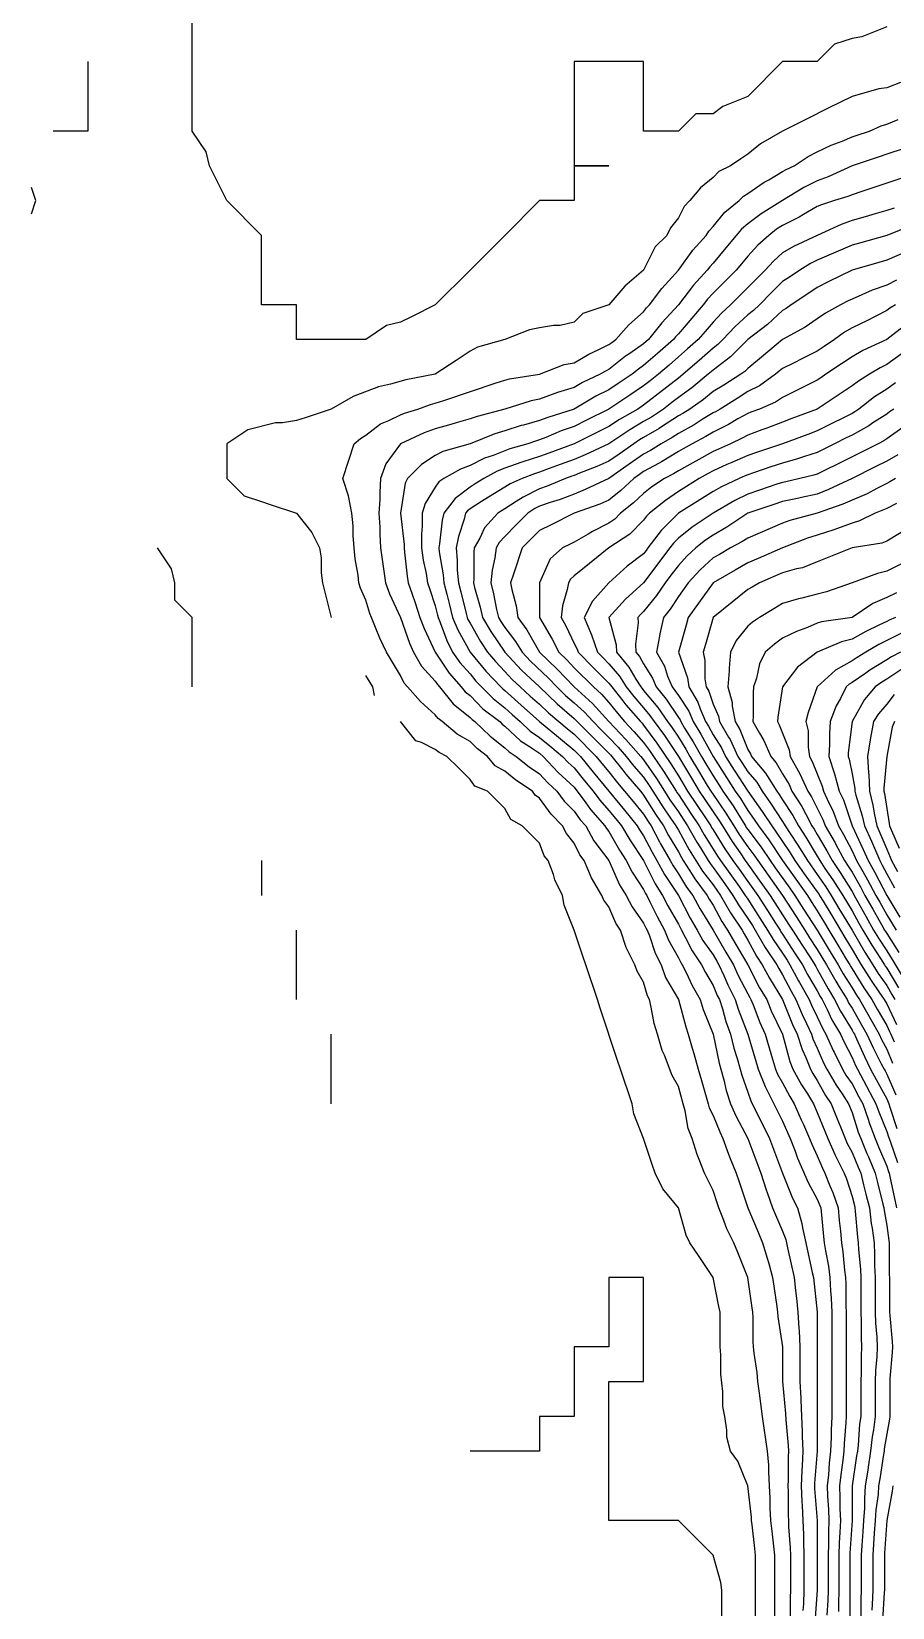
# Model space of a CAD drawing. Header units: inches. Extents: x 794995 to 811195, y 2485918 to 2508058.
# Drawn here: x 795096 to 795840, y 2489353 to 2490714 of the extents above; entities that cross this region are included whole.
import ezdxf

# ---------------------------------------------------------------- set-up
doc = ezdxf.new("R2010")
doc.units = ezdxf.units.IN
doc.header["$MEASUREMENT"] = 0
doc.layers.add('contour', color=7, linetype='Continuous')

msp = doc.modelspace()

# ---------------------------------------------------------------- linework, layer by layer
at = {"layer": 'contour'}
for p, q in [((795295.2, 2489998.4), (795295.2, 2489968.4)), ((795325.2, 2489878.4), (795325.2, 2489938.4)), ((795355.2, 2489788.4), (795355.2, 2489848.4))]:
    msp.add_line(p, q, dxfattribs=at)
for points in [[(795835.2, 2490718.4), (795813.7, 2490709.8), (795805.2, 2490708.4), (795790.2, 2490703.4), (795775.2, 2490688.4), (795745.2, 2490688.4), (795715.2, 2490658.4), (795693.7, 2490649.8), (795685.2, 2490643.4), (795670.2, 2490643.4), (795655.2, 2490628.4), (795625.2, 2490628.4), (795625.2, 2490688.4), (795565.2, 2490688.4), (795565.2, 2490658.4), (795565.2, 2490598.4), (795595.2, 2490598.4), (795565.2, 2490598.4), (795565.2, 2490568.4), (795535.2, 2490568.4), (795505.2, 2490538.4), (795475.2, 2490508.4), (795445.2, 2490478.4), (795425.2, 2490468.4), (795415.2, 2490463.4), (795403.2, 2490460.4), (795385.2, 2490448.4), (795325.2, 2490448.4), (795325.2, 2490478.4), (795295.2, 2490478.4), (795295.2, 2490538.4), (795265.2, 2490568.4), (795250.2, 2490598.4), (795247.2, 2490610.4), (795235.2, 2490628.4), (795235.2, 2490748.4)], [(795145.2, 2490688.4), (795145.2, 2490658.4), (795145.2, 2490628.4), (795115.2, 2490628.4)], [(795847.2, 2490670.4), (795835.2, 2490665.9), (795828.5, 2490665), (795805.2, 2490658.4), (795785.2, 2490648.4), (795765.2, 2490638.4), (795745.2, 2490628.4), (795726.1, 2490617.5), (795715.2, 2490608.4), (795709.2, 2490604.4), (795700.2, 2490598.4), (795690.2, 2490593.4), (795685.2, 2490588.4), (795674.2, 2490579.3), (795665.2, 2490568.4), (795660.2, 2490563.4), (795655.2, 2490553.4), (795648.5, 2490545), (795645.2, 2490538.4), (795635.2, 2490528.4), (795625.2, 2490508.4), (795609, 2490494.5), (795595.2, 2490478.4), (795572.7, 2490470.9), (795565.2, 2490463.4), (795553.2, 2490460.4), (795547.2, 2490460.4), (795535.2, 2490458.4), (795526.6, 2490456.9), (795505.2, 2490448.4), (795481.8, 2490441.7), (795475.2, 2490438.4), (795463.2, 2490430.4), (795445.2, 2490418.4), (795419.8, 2490413.7), (795406.6, 2490409.8), (795396.1, 2490407.5), (795374.2, 2490399.3), (795355.2, 2490388.4), (795332.7, 2490380.9), (795325.2, 2490378.4), (795313.2, 2490376.4), (795307.2, 2490376.4), (795283.2, 2490370.4), (795265.2, 2490358.4), (795265.2, 2490328.4), (795280.2, 2490313.4), (795295.2, 2490308.4), (795302.7, 2490305.9), (795325.2, 2490298.4), (795338.5, 2490281.7), (795345.2, 2490268.4), (795346.6, 2490259.8), (795346.6, 2490246.9), (795347.7, 2490238.4), (795349.2, 2490232.4), (795355.2, 2490208.4)], [(795738.5, 2489338.4), (795738.5, 2489398.4), (795736.2, 2489419.4), (795735.2, 2489428.4), (795734.6, 2489439), (795734.6, 2489447.8), (795733.9, 2489458.4), (795733.2, 2489470.4), (795733.2, 2489476.4), (795732.3, 2489488.4), (795728, 2489518.4), (795726.4, 2489529.6), (795725.2, 2489538.4), (795723.7, 2489548.4), (795723.2, 2489556.4), (795720.6, 2489572.9), (795720.2, 2489578.4), (795719.8, 2489583), (795719.8, 2489603.7), (795719.4, 2489608.4), (795718.9, 2489612.1), (795715.2, 2489638.4), (795706.6, 2489659.8), (795703.2, 2489668.4), (795697.2, 2489680.4), (795693.7, 2489689.8), (795690.2, 2489698.4), (795688.9, 2489702.1), (795685.2, 2489713.4), (795677.7, 2489728.4), (795673.2, 2489740.4), (795671.3, 2489744.5), (795667.2, 2489758.4), (795663.7, 2489766.9), (795661.2, 2489782.4), (795659.4, 2489788.4), (795655.2, 2489803.4), (795649.7, 2489812.9), (795643.2, 2489830.4), (795641.3, 2489834.5), (795637.2, 2489848.4), (795634.4, 2489857.6), (795631.8, 2489871.7), (795630.2, 2489878.4), (795628.5, 2489881.7), (795625.2, 2489893.4), (795619.7, 2489902.9), (795617.7, 2489908.4), (795610.2, 2489923.4), (795605.2, 2489938.4), (795601.2, 2489944.4), (795595.2, 2489958.4), (795590.9, 2489964.1), (795589.2, 2489968.4), (795580.2, 2489983.4), (795573.7, 2489998.4), (795570.2, 2490003.4), (795565.2, 2490013.4), (795558.5, 2490021.7), (795555.2, 2490028.4), (795545.2, 2490038.4), (795535.2, 2490052.4), (795531.6, 2490054.8), (795529.2, 2490058.4), (795514.8, 2490068), (795505.2, 2490075.5), (795497, 2490080.2), (795490.2, 2490088.4), (795481.8, 2490095), (795475.2, 2490101.2), (795464.2, 2490107.5), (795451.2, 2490118.4), (795447.8, 2490121), (795445.2, 2490124.4), (795432.5, 2490135.7), (795421.2, 2490148.4), (795418.3, 2490151.5), (795415.2, 2490158.4), (795403.2, 2490178.4), (795397.2, 2490190.4), (795393.7, 2490199.8), (795390.2, 2490208.4), (795388.7, 2490211.9), (795385.2, 2490223.4), (795380.5, 2490233.7), (795379.2, 2490238.4), (795378.5, 2490245), (795375.9, 2490259.1), (795375.2, 2490268.4), (795374.2, 2490279.3), (795374.2, 2490287.5), (795373.2, 2490298.4), (795370.2, 2490313.4), (795365.2, 2490328.4), (795375.2, 2490358.4), (795380.5, 2490363), (795385.2, 2490365.9), (795398, 2490375.5), (795405.2, 2490378.4), (795415.2, 2490383.4), (795418.7, 2490384.8), (795430.2, 2490388.4), (795441.2, 2490392.4), (795445.2, 2490393.4), (795452.7, 2490395.9), (795497.7, 2490410.9), (795505.2, 2490413.4), (795509.2, 2490414.4), (795535.2, 2490418.4), (795556.6, 2490426.9), (795565.2, 2490428.4), (795577.8, 2490435.7), (795586.6, 2490439.8), (795595.2, 2490444.1), (795597.6, 2490446), (795601.2, 2490448.4), (795612.5, 2490461), (795625.2, 2490472.4), (795627.8, 2490475.8), (795630.2, 2490478.4), (795640.9, 2490492.6), (795655.2, 2490508.4), (795667.8, 2490525.7), (795679.2, 2490538.4), (795681.4, 2490542.1), (795685.2, 2490545.9), (795695.2, 2490558.4), (795707.7, 2490568.4), (795711.4, 2490572.1), (795715.2, 2490574.4), (795729.3, 2490584.2), (795733.2, 2490586.4), (795745.2, 2490593.4), (795748.3, 2490595.2), (795755.2, 2490598.4), (795767.2, 2490606.4), (795775.2, 2490610.4), (795787.2, 2490616.4), (795796.6, 2490619.8), (795805.2, 2490623.4), (795808.9, 2490624.6), (795820.2, 2490628.4), (795830.5, 2490633), (795835.2, 2490634.4), (795845.2, 2490638.4)], [(795865.2, 2490618.4), (795835.2, 2490608.4), (795827.7, 2490605.9), (795805.2, 2490598.4), (795784.6, 2490588.9), (795775.2, 2490585.5), (795763.7, 2490579.8), (795745.2, 2490568.4), (795726.6, 2490556.9), (795715.2, 2490548.4), (795709.7, 2490543.8), (795705.2, 2490538.4), (795696.1, 2490527.5), (795685.2, 2490514.4), (795682.3, 2490511.2), (795680.2, 2490508.4), (795668.2, 2490495.3), (795655.2, 2490478.4), (795640.8, 2490462.8), (795629.4, 2490448.4), (795625.2, 2490444.6), (795613.2, 2490436.4), (795609.6, 2490434), (795595.2, 2490422.6), (795592.3, 2490421.2), (795587.7, 2490418.4), (795572.4, 2490411.2), (795565.2, 2490407.1), (795550.9, 2490402.6), (795548.5, 2490401.7), (795535.2, 2490396.9), (795528.1, 2490395.4), (795505.2, 2490388.4), (795481.5, 2490382), (795475.2, 2490379.8), (795463.2, 2490376.4), (795458.5, 2490375), (795445.2, 2490371.2), (795435.7, 2490367.8), (795415.2, 2490358.4), (795402.5, 2490341), (795398, 2490328.4), (795397.2, 2490316.4), (795397.2, 2490310.4), (795396.4, 2490298.4), (795397.2, 2490286.4), (795397.2, 2490280.4), (795398, 2490268.4), (795402.3, 2490238.4), (795405.7, 2490228.9), (795415.2, 2490208.4), (795423, 2490186.2), (795426.4, 2490178.4), (795433.2, 2490166.4), (795445.2, 2490153.4), (795447.2, 2490150.4), (795448.9, 2490148.4), (795460.7, 2490133.9), (795475.2, 2490122.1), (795477, 2490120.2), (795479.4, 2490118.4), (795492.7, 2490105.9), (795505.2, 2490095.9), (795509, 2490092.2), (795515.2, 2490088.4), (795526.3, 2490079.5), (795535.2, 2490073.4), (795542.4, 2490065.6), (795550.2, 2490058.4), (795556.6, 2490049.8), (795565.2, 2490041.2), (795570.5, 2490033.7), (795575.2, 2490028.4), (795582.3, 2490015.5), (795595.2, 2489998.4), (795604.4, 2489977.6), (795610.2, 2489968.4), (795615.2, 2489958.4), (795625.2, 2489944.4), (795627.1, 2489940.3), (795628.2, 2489938.4), (795630.2, 2489933.4), (795635.2, 2489918.4), (795640.2, 2489908.4), (795644.2, 2489897.5), (795655.2, 2489878.4), (795661.5, 2489854.7), (795663.7, 2489848.4), (795667.2, 2489836.4), (795668.5, 2489831.7), (795672.3, 2489818.4), (795675.2, 2489808.4), (795679.2, 2489794.4), (795680.9, 2489788.4), (795681.8, 2489785), (795685.2, 2489778.4), (795690.9, 2489764.1), (795693.7, 2489758.4), (795698.5, 2489745), (795699.3, 2489742.5), (795705.2, 2489728.4), (795707.7, 2489720.9), (795715.2, 2489698.4), (795724.2, 2489677.4), (795728, 2489668.4), (795731.8, 2489655), (795733.2, 2489650.4), (795736.6, 2489638.4), (795737.7, 2489630.9), (795740.2, 2489613.4), (795740.9, 2489608.4), (795741.2, 2489604.4), (795745.2, 2489578.4), (795745.2, 2489548.4), (795747.8, 2489521), (795748, 2489515.5), (795750, 2489493.2), (795750.2, 2489488.4), (795750, 2489483.6), (795750, 2489463.2), (795749.8, 2489458.4), (795750, 2489453.6), (795750, 2489433.2), (795750.2, 2489428.4), (795750.4, 2489423.1), (795751.8, 2489405), (795752.1, 2489398.4), (795752.1, 2489368.4), (795751.8, 2489361.7), (795751.8, 2489345)], [(795857.7, 2490590.9), (795812.7, 2490575.9), (795805.2, 2490573.4), (795801.6, 2490571.9), (795790.2, 2490568.4), (795778.7, 2490564.8), (795775.2, 2490563.4), (795763.2, 2490556.4), (795759.4, 2490554.1), (795745.2, 2490546.9), (795739.9, 2490543.6), (795733.2, 2490538.4), (795723.7, 2490529.8), (795715.2, 2490520.4), (795709.7, 2490513.8), (795705.2, 2490508.4), (795695.2, 2490498.4), (795685.2, 2490488.4), (795680.4, 2490483.2), (795676.6, 2490478.4), (795666.7, 2490466.8), (795655.2, 2490453.4), (795652.8, 2490450.8), (795650.9, 2490448.4), (795637.2, 2490436.4), (795625.2, 2490425.9), (795620.7, 2490422.8), (795615.2, 2490418.4), (795603.2, 2490410.4), (795595.2, 2490405), (795584, 2490399.5), (795565.2, 2490388.4), (795542.4, 2490381.2), (795535.2, 2490378.4), (795521.3, 2490374.5), (795519.4, 2490374.1), (795505.2, 2490369.6), (795496.6, 2490366.9), (795475.2, 2490358.4), (795451.8, 2490351.7), (795445.2, 2490348.4), (795433.2, 2490340.4), (795421.2, 2490328.4), (795419.2, 2490324.4), (795415.2, 2490298.4), (795418.2, 2490271.4), (795418.2, 2490268.4), (795418.7, 2490264.8), (795420.9, 2490244.1), (795421.8, 2490238.4), (795425.2, 2490228.4), (795427.7, 2490220.9), (795431.8, 2490208.4), (795435.6, 2490198.8), (795445.2, 2490178.4), (795457.2, 2490160.4), (795467.7, 2490148.4), (795471, 2490144.2), (795475.2, 2490140.9), (795486.4, 2490129.6), (795500.9, 2490118.4), (795503.1, 2490116.3), (795505.2, 2490114.6), (795518.7, 2490101.9), (795526.6, 2490096.9), (795535.2, 2490091.1), (795538.5, 2490088.4), (795551.4, 2490074.6), (795565.2, 2490061.7), (795566.7, 2490059.9), (795567.9, 2490058.4), (795575.2, 2490048.4), (795579.3, 2490042.5), (795591.8, 2490028.4), (795593, 2490026.2), (795595.2, 2490023.4), (795604.3, 2490007.5), (795610.2, 2489998.4), (795615.2, 2489988.4), (795625.2, 2489973.4), (795626.8, 2489970), (795627.9, 2489968.4), (795630.6, 2489962.9), (795636.8, 2489950), (795643.2, 2489938.4), (795646.6, 2489929.8), (795655.2, 2489914.4), (795657.2, 2489910.4), (795658.5, 2489908.4), (795661.8, 2489901.7), (795667.2, 2489890.4), (795673.9, 2489878.4), (795676.6, 2489869.8), (795685.2, 2489848.4), (795690.4, 2489823.6), (795691.8, 2489818.4), (795694.4, 2489809.1), (795696.6, 2489799.8), (795700.2, 2489788.4), (795704.7, 2489777.9), (795715.2, 2489758.4), (795726.4, 2489728.4), (795730.9, 2489714.1), (795731.8, 2489711.7), (795736.6, 2489698.4), (795739.2, 2489692.4), (795745.2, 2489678.4), (795747.9, 2489671.1), (795748.5, 2489668.4), (795749.4, 2489664.1), (795755.2, 2489638.4), (795756.4, 2489627.1), (795757.2, 2489620.4), (795758.5, 2489608.4), (795759.3, 2489594.2), (795759.4, 2489592.6), (795760.2, 2489578.4), (795760.2, 2489548.4), (795760.9, 2489534.1), (795760.9, 2489532.6), (795761.5, 2489518.4), (795762.1, 2489505.3), (795762.1, 2489501.4), (795762.7, 2489488.4), (795762.1, 2489475.3), (795761.8, 2489471.7), (795761.3, 2489458.4), (795761.8, 2489445), (795762.1, 2489441.4), (795762.7, 2489428.4), (795763.2, 2489416.4), (795763.2, 2489410.4), (795763.6, 2489398.4), (795763.6, 2489368.4), (795763.2, 2489356.4), (795762.7, 2489350.8)], [(795096.4, 2490557.1), (795100.2, 2490568.4), (795096.4, 2490579.6)], [(795841.5, 2490562), (795835.2, 2490559.8), (795823.2, 2490556.4), (795818.5, 2490555), (795805.2, 2490551.2), (795795.7, 2490547.8), (795775.2, 2490538.4), (795754.6, 2490528.9), (795745.2, 2490523.4), (795737.3, 2490516.2), (795730.2, 2490508.4), (795715.2, 2490493.4), (795700.2, 2490478.4), (795692.4, 2490471.2), (795685.2, 2490463.4), (795678.2, 2490455.3), (795672.3, 2490448.4), (795663.2, 2490440.4), (795655.2, 2490433.4), (795647.2, 2490426.4), (795638, 2490418.4), (795630.8, 2490412.7), (795625.2, 2490408.4), (795613.2, 2490400.4), (795595.2, 2490388.4), (795575.2, 2490378.4), (795565.2, 2490373.4), (795554, 2490369.5), (795540.6, 2490363.8), (795535.2, 2490361.7), (795532.6, 2490361), (795525.2, 2490358.4), (795509.6, 2490353.9), (795505.2, 2490352.4), (795495.2, 2490348.4), (795487.7, 2490345.9), (795475.2, 2490339.6), (795467, 2490336.5), (795452.7, 2490328.4), (795448.2, 2490325.4), (795445.2, 2490320.9), (795436.6, 2490306.9), (795433.9, 2490298.4), (795433.9, 2490287.1), (795433.2, 2490280.4), (795433.2, 2490268.4), (795434.7, 2490257.9), (795437.2, 2490246.4), (795438.5, 2490238.4), (795440.2, 2490233.4), (795445.2, 2490218.4), (795447.2, 2490210.4), (795447.7, 2490208.4), (795449.4, 2490204.1), (795455.2, 2490188.4), (795460.2, 2490178.4), (795466.3, 2490169.5), (795475.2, 2490159.6), (795480.3, 2490153.5), (795485.2, 2490148.4), (795495.2, 2490138.4), (795505.2, 2490130.4), (795511.5, 2490124.7), (795518.5, 2490118.4), (795527.1, 2490110.3), (795535.2, 2490104.7), (795544.2, 2490097.4), (795555.2, 2490088.4), (795560, 2490083.2), (795565.2, 2490078.4), (795574.2, 2490067.4), (795581.5, 2490058.4), (795587.3, 2490050.5), (795595.2, 2490041.7), (795601.2, 2490034.4), (795606.1, 2490028.4), (795613.2, 2490016.4), (795625.2, 2489998.4), (795635.2, 2489978.4), (795641.5, 2489968.4), (795646.1, 2489959.3), (795655.2, 2489943.4), (795656.9, 2489940.1), (795657.9, 2489938.4), (795661.2, 2489932.4), (795667.2, 2489920.4), (795675.2, 2489908.4), (795678.5, 2489901.7), (795685.2, 2489890.4), (795688.8, 2489882), (795690.6, 2489878.4), (795693.2, 2489870.4), (795696.3, 2489859.5), (795700.2, 2489848.4), (795703.2, 2489836.4), (795705.9, 2489827.6), (795708.5, 2489818.4), (795709.9, 2489813.1), (795715.2, 2489798.4), (795717.7, 2489790.9), (795733.9, 2489758.4), (795745.2, 2489728.4), (795753.7, 2489706.9), (795758, 2489698.4), (795761.8, 2489685), (795762.3, 2489681.2), (795765.2, 2489668.4), (795770.9, 2489642.6), (795771.8, 2489638.4), (795775.2, 2489608.4), (795775.2, 2489488.4), (795772.9, 2489460.6), (795772.9, 2489458.4), (795772.9, 2489456.1), (795775.2, 2489428.4), (795775.2, 2489368.4), (795773.1, 2489340.4)], [(795856.6, 2490546.9), (795835.2, 2490538.4), (795811.8, 2490531.7), (795805.2, 2490529.8), (795775.2, 2490516.9), (795769.4, 2490514.1), (795760.2, 2490508.4), (795751.2, 2490502.4), (795745.2, 2490498.4), (795735.2, 2490488.4), (795725.2, 2490478.4), (795720, 2490473.6), (795715.2, 2490469.8), (795704, 2490459.5), (795693.7, 2490448.4), (795689.4, 2490444.1), (795685.2, 2490440.9), (795673.2, 2490430.4), (795659.4, 2490418.4), (795657.1, 2490416.4), (795655.2, 2490415), (795625.2, 2490391.7), (795623.2, 2490390.4), (795620.2, 2490388.4), (795604.3, 2490379.3), (795595.2, 2490373.4), (795585.2, 2490368.4), (795565.2, 2490358.4), (795543.2, 2490350.4), (795535.2, 2490347.5), (795520.7, 2490342.8), (795519, 2490342.2), (795505.2, 2490337.4), (795498.7, 2490334.8), (795487.2, 2490328.4), (795479.8, 2490323.7), (795475.2, 2490320.9), (795462.3, 2490311.2), (795452.7, 2490298.4), (795451.2, 2490292.4), (795448.9, 2490272.1), (795448.2, 2490268.4), (795448.5, 2490265), (795452.1, 2490245.3), (795452.7, 2490238.4), (795455.2, 2490228.4), (795457.2, 2490220.4), (795460.2, 2490208.4), (795464.6, 2490197.8), (795475.2, 2490178.4), (795488.9, 2490162.1), (795501.8, 2490148.4), (795503.5, 2490146.7), (795505.2, 2490145.4), (795519.4, 2490132.6), (795535.2, 2490118.4), (795551.7, 2490104.9), (795565.2, 2490093.8), (795567.9, 2490091.1), (795570.6, 2490088.4), (795581.7, 2490074.9), (795608.7, 2490041.9), (795619.7, 2490028.4), (795621.7, 2490024.9), (795625.2, 2490019.8), (795632.5, 2490005.7), (795636.7, 2489998.4), (795643.2, 2489986.4), (795655.2, 2489968.4), (795665.4, 2489948.6), (795671.5, 2489938.4), (795676.3, 2489929.5), (795685.2, 2489916.9), (795688.3, 2489911.5), (795690.2, 2489908.4), (795694.4, 2489899.1), (795697.9, 2489891.1), (795704.2, 2489878.4), (795706.9, 2489870.1), (795715.2, 2489848.4), (795722.1, 2489825.3), (795724.2, 2489818.4), (795730.2, 2489803.4), (795745.2, 2489773.4), (795751.8, 2489758.4), (795756.1, 2489747.5), (795758.2, 2489741.4), (795767.3, 2489720.5), (795775.2, 2489705.9), (795777.4, 2489700.6), (795778.2, 2489698.4), (795780.6, 2489673.8), (795781.2, 2489668.4), (795782.2, 2489661.3), (795784.8, 2489648), (795786.1, 2489638.4), (795786.6, 2489626.9), (795787.2, 2489620.4), (795787.7, 2489608.4), (795787.7, 2489518.4), (795787.2, 2489506.4), (795787.2, 2489500.4), (795786.7, 2489488.4), (795785.5, 2489478), (795784.8, 2489468), (795783.7, 2489458.4), (795784, 2489449.5), (795784.8, 2489438), (795785.2, 2489428.4), (795784.8, 2489418.7), (795784.8, 2489408), (795784.5, 2489398.4), (795784.5, 2489368.4), (795784.3, 2489359.3), (795783.4, 2489346.6)], [(795865.2, 2490529.8), (795835.2, 2490516.9), (795828.5, 2490515), (795805.2, 2490508.4), (795785.2, 2490498.4), (795775.2, 2490493.4), (795766.2, 2490487.4), (795752.7, 2490478.4), (795748.3, 2490475.2), (795745.2, 2490473.4), (795732.1, 2490461.4), (795715.2, 2490448.4), (795700.2, 2490433.4), (795685.2, 2490422.1), (795680.9, 2490418.4), (795666.8, 2490406.7), (795655.2, 2490398.4), (795649.5, 2490394), (795642.3, 2490388.4), (795632, 2490381.5), (795625.2, 2490377.5), (795613.2, 2490370.4), (795595.2, 2490358.4), (795574.8, 2490348.7), (795565.2, 2490344.7), (795553.2, 2490340.4), (795543.7, 2490336.9), (795535.2, 2490333.8), (795531, 2490332.5), (795520.2, 2490328.4), (795509.8, 2490323.7), (795505.2, 2490320.9), (795491.3, 2490312.2), (795485.2, 2490308.4), (795475.2, 2490302.1), (795473, 2490300.5), (795471.4, 2490298.4), (795470.2, 2490293.4), (795465.2, 2490278.4), (795463.2, 2490268.4), (795464.2, 2490257.5), (795464.2, 2490249.3), (795465.2, 2490238.4), (795467.2, 2490230.4), (795471.8, 2490211.7), (795472.7, 2490208.4), (795473.4, 2490206.6), (795475.2, 2490203.4), (795484.3, 2490187.5), (795490.2, 2490178.4), (795497.1, 2490170.3), (795505.2, 2490161.7), (795511.6, 2490154.8), (795518.5, 2490148.4), (795527.3, 2490140.5), (795535.2, 2490133.4), (795542.9, 2490126.1), (795551.8, 2490118.4), (795559.2, 2490112.4), (795565.2, 2490107.5), (795584.2, 2490088.4), (795589.2, 2490082.4), (795595.2, 2490075), (795602.5, 2490065.7), (795608.8, 2490058.4), (795616.2, 2490049.4), (795625.2, 2490038.4), (795629, 2490032.2), (795631.6, 2490028.4), (795639, 2490014.5), (795639.8, 2490013), (795648.2, 2489998.4), (795650.7, 2489993.9), (795655.2, 2489987.1), (795662.3, 2489975.5), (795667.7, 2489968.4), (795673.8, 2489957), (795685.2, 2489938.4), (795696.2, 2489919.4), (795702.7, 2489908.4), (795706.6, 2489899.8), (795715.2, 2489883.4), (795716.9, 2489880.1), (795717.9, 2489878.4), (795719.8, 2489873.7), (795725.5, 2489858.7), (795730.2, 2489848.4), (795733.6, 2489836.8), (795736.6, 2489826.9), (795739.2, 2489818.4), (795740.9, 2489814.1), (795745.2, 2489806.4), (795751.4, 2489794.6), (795755.2, 2489788.4), (795761.3, 2489774.5), (795763.2, 2489770.4), (795768.5, 2489758.4), (795770.4, 2489753.6), (795775.2, 2489743.4), (795779.6, 2489732.8), (795781.8, 2489728.4), (795786.1, 2489717.5), (795788.5, 2489711.7), (795793.2, 2489698.4), (795794.2, 2489687.5), (795795.2, 2489678.4), (795796.2, 2489668.4), (795797.3, 2489660.5), (795798.8, 2489644.7), (795799.7, 2489638.4), (795799.9, 2489633.1), (795799.9, 2489613.6), (795800.2, 2489608.4), (795800.2, 2489518.4), (795799.9, 2489513.1), (795798.5, 2489495), (795798.2, 2489488.4), (795797.3, 2489480.5), (795795.5, 2489468), (795794.4, 2489458.4), (795794.8, 2489448), (795794.8, 2489438.7), (795795.2, 2489428.4), (795794.8, 2489418), (795794.2, 2489409.3), (795793.9, 2489398.4), (795793.9, 2489368.4), (795793.5, 2489356.7), (795793.5, 2489350)], [(795843.7, 2490499.8), (795835.2, 2490495.5), (795822.5, 2490491), (795813.7, 2490486.9), (795805.2, 2490483.4), (795801.8, 2490481.7), (795795.2, 2490478.4), (795782.2, 2490471.3), (795775.2, 2490466.4), (795764.6, 2490459), (795745.2, 2490448.4), (795728.8, 2490434.7), (795715.2, 2490423.4), (795712.7, 2490420.9), (795709.2, 2490418.4), (795694.4, 2490409.1), (795685.2, 2490403.4), (795676.9, 2490396.6), (795665.2, 2490388.4), (795659, 2490384.5), (795655.2, 2490382.4), (795640.6, 2490372.9), (795638.5, 2490371.7), (795625.2, 2490363.8), (795621.7, 2490361.8), (795616.6, 2490358.4), (795604, 2490349.5), (795595.2, 2490343.4), (795584.8, 2490338.7), (795569.8, 2490333), (795565.2, 2490331.1), (795563.2, 2490330.4), (795557.7, 2490328.4), (795541.8, 2490321.7), (795535.2, 2490319.4), (795521.2, 2490312.4), (795515.2, 2490308.4), (795505.2, 2490302.1), (795502.9, 2490300.7), (795499.2, 2490298.4), (795487.8, 2490285.7), (795483.7, 2490276.9), (795478.9, 2490268.4), (795478.5, 2490265), (795478.5, 2490241.7), (795478.2, 2490238.4), (795479.2, 2490234.4), (795484, 2490217.3), (795486.1, 2490208.4), (795493.2, 2490196.4), (795505.2, 2490178.4), (795519.8, 2490163), (795535.2, 2490148.4), (795550.5, 2490133.7), (795565.2, 2490121.1), (795566.6, 2490119.8), (795567.9, 2490118.4), (795581.5, 2490104.7), (795595.2, 2490091.1), (795596.5, 2490089.7), (795597.7, 2490088.4), (795607.2, 2490076.4), (795609.8, 2490073), (795622.4, 2490058.4), (795623.7, 2490056.9), (795625.2, 2490055), (795635.4, 2490038.6), (795642.3, 2490028.4), (795646.8, 2490020), (795655.2, 2490005.9), (795657.8, 2490001), (795659.4, 2489998.4), (795667.2, 2489986.4), (795669.4, 2489982.6), (795680.2, 2489968.4), (795681.9, 2489965.1), (795685.2, 2489959.8), (795692.7, 2489945.9), (795697.7, 2489938.4), (795704.1, 2489927.3), (795715.2, 2489908.4), (795725.4, 2489888.6), (795731.5, 2489878.4), (795735.5, 2489868.7), (795745.2, 2489848.4), (795751.6, 2489824.8), (795754.2, 2489818.4), (795761.6, 2489804.8), (795766.6, 2489796.9), (795771.8, 2489788.4), (795775.2, 2489780.9), (795781.6, 2489764.8), (795784.2, 2489758.4), (795790.7, 2489743.9), (795791.8, 2489741.7), (795798.5, 2489728.4), (795800.4, 2489723.6), (795805.2, 2489708.4), (795807.2, 2489700.4), (795807.7, 2489698.4), (795808, 2489695.5), (795810, 2489673.2), (795810.6, 2489668.4), (795810.9, 2489662.6), (795812.4, 2489645.6), (795812.7, 2489638.4), (795812.7, 2489608.4), (795813, 2489600.5), (795813, 2489586.2), (795813.3, 2489578.4), (795813, 2489570.5), (795813, 2489556.2), (795812.7, 2489548.4), (795812.7, 2489518.4), (795811.8, 2489511.7), (795810.4, 2489493.6), (795809.8, 2489488.4), (795809.2, 2489484.4), (795805.2, 2489458.4), (795805.2, 2489428.4), (795803.3, 2489400.2), (795803.3, 2489398.4), (795803.3, 2489368.4), (795803.2, 2489366.4), (795803.2, 2489340.3)], [(795842.7, 2490478.4), (795838, 2490475.5), (795835.2, 2490473.4), (795825.2, 2490468.4), (795818.5, 2490465), (795805.2, 2490458.4), (795798.8, 2490454.7), (795790.2, 2490448.4), (795781.2, 2490442.4), (795775.2, 2490438.4), (795761.8, 2490431.7), (795755.2, 2490428.4), (795745.2, 2490423.4), (795742.4, 2490421.1), (795739.2, 2490418.4), (795725.2, 2490408.4), (795715.2, 2490403.4), (795705.9, 2490397.6), (795691.2, 2490388.4), (795687.4, 2490386.1), (795685.2, 2490385), (795676.6, 2490379.8), (795668.7, 2490374.8), (795655.2, 2490367.4), (795649.7, 2490363.8), (795640.2, 2490358.4), (795631, 2490352.6), (795625.2, 2490349.4), (795612.8, 2490340.7), (795595.2, 2490328.4), (795574.8, 2490318.8), (795565.2, 2490315), (795553.2, 2490310.4), (795544.4, 2490307.6), (795535.2, 2490304.4), (795531.2, 2490302.4), (795525.2, 2490298.4), (795515.2, 2490288.4), (795505.2, 2490278.4), (795500.4, 2490273.2), (795497.7, 2490268.4), (795496.6, 2490259.8), (795494.2, 2490249.3), (795493.2, 2490238.4), (795495.6, 2490228.8), (795498.1, 2490215.4), (795499.7, 2490208.4), (795501.7, 2490204.9), (795505.2, 2490199.8), (795514.5, 2490187.7), (795520.2, 2490178.4), (795527.5, 2490170.7), (795542.9, 2490156.1), (795550.2, 2490148.4), (795557.8, 2490141), (795565.2, 2490134.7), (795573.7, 2490126.9), (795581.5, 2490118.4), (795588.3, 2490111.5), (795595.2, 2490104.7), (795603.2, 2490096.4), (795610.2, 2490088.4), (795616.8, 2490080), (795625.2, 2490070.4), (795630.1, 2490063.3), (795633.2, 2490058.4), (795641.7, 2490044.9), (795648.5, 2490035), (795653, 2490028.4), (795653.8, 2490027), (795655.2, 2490024.6), (795664.5, 2490007.7), (795670.2, 2489998.4), (795676, 2489989.2), (795685.2, 2489977.4), (795691.6, 2489968.4), (795700.2, 2489953.4), (795710.2, 2489938.4), (795712, 2489935.2), (795715.2, 2489929.8), (795722.7, 2489915.9), (795727.7, 2489908.4), (795733.8, 2489897), (795745.2, 2489878.4), (795753.7, 2489856.9), (795757.7, 2489848.4), (795762, 2489835.2), (795765.2, 2489828.4), (795769.2, 2489818.4), (795771.3, 2489814.5), (795775.2, 2489808.4), (795782.4, 2489795.6), (795787.2, 2489788.4), (795792.3, 2489775.5), (795795.2, 2489768.4), (795799.2, 2489758.4), (795801, 2489754.2), (795805.2, 2489746.4), (795810.5, 2489733.7), (795812.7, 2489728.4), (795815.2, 2489718.4), (795817.2, 2489710.4), (795820.2, 2489698.4), (795821.8, 2489685), (795822.5, 2489681), (795824.2, 2489668.4), (795824.7, 2489657.9), (795824.7, 2489648.8), (795825.2, 2489638.4), (795825.2, 2489608.4), (795825.6, 2489598.8), (795826.6, 2489586.9), (795827, 2489578.4), (795826.6, 2489569.8), (795825.6, 2489558), (795825.2, 2489548.4), (795825.2, 2489518.4), (795823.7, 2489506.9), (795822.7, 2489500.8), (795821.3, 2489488.4), (795819.2, 2489474.4), (795818.8, 2489472), (795816.7, 2489458.4), (795815.9, 2489447.6), (795815.9, 2489439.1), (795815.2, 2489428.4), (795814.5, 2489419), (795813.7, 2489406.9), (795813.2, 2489398.4), (795813.2, 2489368.4), (795812.9, 2489360.6), (795812.9, 2489346.1)], [(795852.1, 2490461.4), (795835.2, 2490448.4), (795814.6, 2490438.9), (795805.2, 2490433.4), (795796.2, 2490427.4), (795782.7, 2490418.4), (795778.2, 2490415.4), (795775.2, 2490413.4), (795765.2, 2490408.4), (795758.5, 2490405), (795745.2, 2490398.4), (795739.2, 2490394.4), (795725.2, 2490388.4), (795717.9, 2490385.6), (795715.2, 2490384.6), (795706.6, 2490379.8), (795698.5, 2490375), (795685.2, 2490368.4), (795679, 2490364.6), (795667.2, 2490358.4), (795659.4, 2490354.1), (795655.2, 2490351.7), (795640.7, 2490342.8), (795638.5, 2490341.7), (795625.2, 2490334.4), (795621.6, 2490331.9), (795616.6, 2490328.4), (795605.5, 2490318), (795595.2, 2490309.6), (795587.3, 2490306.2), (795565.2, 2490298.4), (795545.2, 2490288.4), (795535.2, 2490283.4), (795520.2, 2490268.4), (795512.7, 2490245.9), (795510.2, 2490238.4), (795511.2, 2490232.4), (795515.2, 2490218.4), (795516.4, 2490208.4), (795524.4, 2490197.6), (795535.2, 2490178.4), (795550.6, 2490163.8), (795565.2, 2490148.4), (795580.9, 2490134.2), (795595.2, 2490118.4), (795609.8, 2490103), (795622.7, 2490088.4), (795623.8, 2490087), (795625.2, 2490085.4), (795636.2, 2490069.4), (795643.2, 2490058.4), (795647.8, 2490051), (795655.2, 2490040.4), (795660, 2490033.2), (795663.2, 2490028.4), (795671.1, 2490014.3), (795674.2, 2490009.3), (795680.9, 2489998.4), (795682.6, 2489995.8), (795685.2, 2489992.4), (795695.2, 2489978.4), (795702.3, 2489968.4), (795707, 2489960.2), (795715.2, 2489948.4), (795719.1, 2489942.3), (795721.6, 2489938.4), (795730.2, 2489923.4), (795740.2, 2489908.4), (795741.9, 2489905.1), (795745.2, 2489899.8), (795752.5, 2489885.7), (795756.7, 2489878.4), (795762.2, 2489865.4), (795765.9, 2489857.6), (795770.2, 2489848.4), (795771.4, 2489844.6), (795775.2, 2489836.4), (795780.6, 2489823.8), (795783.3, 2489818.4), (795791.4, 2489804.6), (795796.6, 2489796.9), (795802.2, 2489788.4), (795805.2, 2489780.9), (795810.6, 2489763.8), (795812.7, 2489758.4), (795818, 2489745.5), (795819.3, 2489742.5), (795825.2, 2489728.4), (795827.2, 2489720.4), (795831.8, 2489701.7), (795832.7, 2489698.4), (795832.9, 2489696.1), (795835.2, 2489683.4), (795837, 2489670.2), (795837.3, 2489668.4), (795837.4, 2489666.1), (795837.4, 2489640.6), (795837.5, 2489638.4), (795837.6, 2489636), (795837.6, 2489610.8), (795837.7, 2489608.4), (795837.9, 2489605.6), (795839.8, 2489583), (795840.2, 2489578.4), (795840, 2489573.6), (795838, 2489551.2), (795837.9, 2489548.4), (795837.9, 2489518.4), (795837.6, 2489516), (795835.2, 2489503.4), (795833.1, 2489490.4), (795832.9, 2489488.4), (795832.4, 2489485.6), (795829.2, 2489464.4), (795828.2, 2489458.4), (795827.7, 2489450.9), (795825.8, 2489437.7), (795825.2, 2489428.4), (795824.4, 2489417.6), (795823.2, 2489398.4), (795823.2, 2489368.4), (795822.7, 2489355.9), (795822.4, 2489351.1)], [(795847.7, 2490435.9), (795835.2, 2490426.9), (795829.4, 2490424.1), (795820.2, 2490418.4), (795810.9, 2490412.6), (795805.2, 2490408.4), (795793.2, 2490400.4), (795775.2, 2490388.4), (795753.3, 2490380.2), (795745.2, 2490377.1), (795731.5, 2490372), (795727.2, 2490370.4), (795715.2, 2490365.9), (795710.4, 2490363.2), (795700.2, 2490358.4), (795689.8, 2490353.7), (795685.2, 2490351.7), (795655.2, 2490335), (795651, 2490332.5), (795643.2, 2490328.4), (795632.4, 2490321.2), (795625.2, 2490315.5), (795616.3, 2490307.3), (795605.2, 2490298.4), (795600.2, 2490293.4), (795595.2, 2490289.8), (795580.9, 2490282.6), (795577.2, 2490280.4), (795565.2, 2490273.4), (795561.8, 2490271.7), (795555.2, 2490268.4), (795544.4, 2490259.1), (795535.2, 2490238.4), (795535.2, 2490208.4), (795546.3, 2490189.5), (795551.8, 2490178.4), (795558.7, 2490171.9), (795565.2, 2490165), (795581.8, 2490148.4), (795588.8, 2490142), (795595.2, 2490135), (795602.5, 2490125.7), (795608.8, 2490118.4), (795616.8, 2490110), (795625.2, 2490100.4), (795630.3, 2490093.5), (795633.7, 2490088.4), (795642.4, 2490075.6), (795649.7, 2490063.8), (795653.2, 2490058.4), (795653.9, 2490057.1), (795655.2, 2490055.4), (795666, 2490039.2), (795673.2, 2490028.4), (795677.5, 2490020.7), (795685.2, 2490008.4), (795689, 2490002.2), (795691.6, 2489998.4), (795707.7, 2489975.9), (795713, 2489968.4), (795713.8, 2489967), (795715.2, 2489965), (795725.6, 2489948.8), (795732.3, 2489938.4), (795737, 2489930.2), (795745.2, 2489918.4), (795749.1, 2489912.3), (795751.6, 2489908.4), (795759, 2489894.5), (795759.8, 2489893), (795768.2, 2489878.4), (795770.3, 2489873.5), (795775.2, 2489863.4), (795779.9, 2489853.1), (795782.7, 2489848.4), (795789, 2489834.5), (795789.7, 2489832.9), (795797, 2489818.4), (795800, 2489813.2), (795805.2, 2489805.5), (795811.2, 2489794.4), (795814.4, 2489788.4), (795819.3, 2489774.2), (795819.7, 2489772.9), (795825.2, 2489758.4), (795828.1, 2489751.3), (795835.2, 2489734.4), (795836.7, 2489729.9), (795837.3, 2489728.4), (795837.9, 2489725.6), (795843.7, 2489698.4)], [(795842.7, 2490410.9), (795835.2, 2490405.5), (795824.7, 2490398.8), (795811.2, 2490388.4), (795807.6, 2490386), (795805.2, 2490384.6), (795797.7, 2490380.9), (795787.7, 2490375.9), (795775.2, 2490369.6), (795767, 2490366.5), (795745.2, 2490358.4), (795722.7, 2490350.9), (795715.2, 2490348.4), (795701.3, 2490342.2), (795697.2, 2490340.4), (795685.2, 2490335), (795680.9, 2490332.6), (795673.2, 2490328.4), (795662.1, 2490321.4), (795655.2, 2490317.1), (795644, 2490309.5), (795630.2, 2490298.4), (795627.7, 2490295.9), (795625.2, 2490292.4), (795613.2, 2490280.4), (795595.2, 2490268.4), (795578.5, 2490255), (795565.2, 2490244.4), (795562, 2490241.5), (795560.2, 2490238.4), (795559.2, 2490232.4), (795555.2, 2490218.4), (795553.9, 2490208.4), (795558, 2490201.2), (795565.2, 2490185.9), (795567.7, 2490180.9), (795568.5, 2490178.4), (795581.8, 2490165), (795595.2, 2490151.7), (795596.7, 2490149.9), (795597.7, 2490148.4), (795607.2, 2490136.4), (795609.8, 2490133), (795622.4, 2490118.4), (795623.8, 2490117), (795625.2, 2490115.4), (795636.6, 2490099.9), (795648.8, 2490082), (795655.2, 2490071.7), (795663.2, 2490058.4), (795679.2, 2490034.4), (795683.2, 2490028.4), (795683.9, 2490027.1), (795685.2, 2490025), (795695.4, 2490008.6), (795702.3, 2489998.4), (795707.7, 2489990.9), (795715.2, 2489980.4), (795723.7, 2489968.4), (795732.1, 2489955.3), (795739.2, 2489944.4), (795743, 2489938.4), (795743.8, 2489937), (795745.2, 2489935), (795755.6, 2489918.8), (795762.3, 2489908.4), (795766.8, 2489900), (795775.2, 2489885.9), (795777.8, 2489881), (795779.4, 2489878.4), (795783.7, 2489869.8), (795787.8, 2489861), (795795.2, 2489848.4), (795798.3, 2489841.5), (795805.2, 2489828.4), (795808.2, 2489821.4), (795809.8, 2489818.4), (795815.2, 2489808.4), (795825.9, 2489788.4), (795828.3, 2489781.5), (795835.2, 2489764.4), (795836.6, 2489759.8), (795837.2, 2489758.4), (795838.3, 2489755.2), (795844.4, 2489737.6)], [(795841.2, 2490388.4), (795837.7, 2490385.9), (795835.2, 2490384.1), (795823.2, 2490376.4), (795819.6, 2490374), (795805.2, 2490365.9), (795800.2, 2490363.4), (795790.2, 2490358.4), (795780.2, 2490353.4), (795775.2, 2490350.9), (795764.2, 2490347.5), (795758.2, 2490345.3), (795745.2, 2490341.7), (795735.2, 2490338.4), (795720.2, 2490333.4), (795715.2, 2490331.7), (795712.9, 2490330.7), (795707.7, 2490328.4), (795692.4, 2490321.2), (795685.2, 2490317.1), (795673.6, 2490309.9), (795655.2, 2490298.4), (795640.2, 2490283.4), (795628.9, 2490268.4), (795627.3, 2490266.2), (795625.2, 2490263.4), (795610.9, 2490252.6), (795595.2, 2490238.4), (795580.9, 2490222.6), (795573.7, 2490208.4), (795580.2, 2490193.4), (795585.2, 2490178.4), (795590.2, 2490173.4), (795595.2, 2490168.4), (795604.4, 2490157.6), (795610.2, 2490148.4), (795616.8, 2490140), (795625.2, 2490130.4), (795630.6, 2490123.8), (795634.4, 2490118.4), (795643.2, 2490106.4), (795655.2, 2490088.4), (795666.4, 2490069.6), (795673.2, 2490058.4), (795678, 2490051.2), (795685.2, 2490040.4), (795690.1, 2490033.3), (795693.2, 2490028.4), (795701.7, 2490014.9), (795708.5, 2490005), (795713, 2489998.4), (795715.2, 2489995.4), (795726.4, 2489979.6), (795734.4, 2489968.4), (795738.6, 2489961.8), (795745.2, 2489951.7), (795750.4, 2489943.6), (795753.7, 2489938.4), (795762.1, 2489925.3), (795769.2, 2489914.4), (795773, 2489908.4), (795773.8, 2489907), (795775.2, 2489904.6), (795784.5, 2489887.7), (795790.2, 2489878.4), (795795.2, 2489868.4), (795805.2, 2489852.1), (795806.5, 2489849.7), (795807.3, 2489848.4), (795809.2, 2489844.4), (795815.9, 2489829.1), (795821.3, 2489818.4), (795826.2, 2489809.4), (795835.2, 2489792.6), (795837, 2489788.4), (795838, 2489785.5), (795843.9, 2489767.1)], [(795865.2, 2490384.1), (795835.2, 2490362.6), (795832.6, 2490361), (795827.7, 2490358.4), (795805.2, 2490347.1), (795792.7, 2490340.9), (795782.7, 2490335.9), (795775.2, 2490332.1), (795772.3, 2490331.2), (795760.2, 2490328.4), (795747.9, 2490325.6), (795745.2, 2490325), (795740.2, 2490323.4), (795725.2, 2490318.4), (795715.2, 2490315), (795704, 2490309.5), (795685.2, 2490298.4), (795667.2, 2490286.4), (795655.2, 2490276.9), (795650.9, 2490272.6), (795647.7, 2490268.4), (795625.2, 2490238.4), (795609.4, 2490224.1), (795595.2, 2490208.4), (795601.5, 2490184.7), (795601.8, 2490178.4), (795612.4, 2490165.6), (795618.5, 2490155), (795622.7, 2490148.4), (795623.8, 2490147), (795625.2, 2490145.4), (795637.4, 2490130.6), (795645.9, 2490118.4), (795649.8, 2490113), (795655.2, 2490105), (795661.5, 2490094.7), (795665.2, 2490088.4), (795672.7, 2490075.9), (795680.2, 2490063.4), (795683.2, 2490058.4), (795685.2, 2490055.4), (795696.2, 2490039.4), (795703.2, 2490028.4), (795707.8, 2490021), (795715.2, 2490010.4), (795720.3, 2490003.5), (795723.7, 2489998.4), (795745.2, 2489968.4), (795756.9, 2489950.1), (795764.4, 2489938.4), (795768.6, 2489931.8), (795775.2, 2489921.7), (795783.2, 2489908.4), (795791.1, 2489894.3), (795794.2, 2489889.3), (795800.9, 2489878.4), (795802.3, 2489875.5), (795805.2, 2489870.9), (795813.3, 2489856.5), (795818, 2489848.4), (795823.5, 2489836.7), (795830.5, 2489823), (795832.9, 2489818.4), (795833.7, 2489816.9), (795835.2, 2489814.1), (795843, 2489796.2)], [(795844.8, 2490348.8), (795835.2, 2490343.4), (795825.2, 2490338.4), (795805.2, 2490328.4), (795784.8, 2490318.8), (795775.2, 2490315), (795761.5, 2490312), (795758, 2490311.2), (795745.2, 2490308.4), (795737.7, 2490305.9), (795715.2, 2490298.4), (795697.2, 2490286.4), (795685.2, 2490279.6), (795678.5, 2490275), (795670.2, 2490268.4), (795662.4, 2490261.2), (795655.2, 2490253.4), (795648.7, 2490244.8), (795643.9, 2490238.4), (795636.3, 2490227.3), (795625.2, 2490213.4), (795622.6, 2490211), (795620.2, 2490208.4), (795620.5, 2490203.7), (795618.1, 2490185.4), (795618.5, 2490178.4), (795621.5, 2490174.7), (795625.2, 2490168.4), (795632.9, 2490156.1), (795636.1, 2490148.4), (795644.7, 2490137.9), (795655.2, 2490122.1), (795656.7, 2490119.9), (795657.3, 2490118.4), (795660.6, 2490112.9), (795667.9, 2490101.1), (795675.2, 2490088.4), (795678.9, 2490082.1), (795685.2, 2490071.7), (795690.4, 2490063.6), (795693.7, 2490058.4), (795702.4, 2490045.6), (795709.7, 2490033.8), (795713.2, 2490028.4), (795713.9, 2490027.1), (795715.2, 2490025.4), (795726.6, 2490009.9), (795734.4, 2489998.4), (795738.9, 2489992.1), (795751.4, 2489974.6), (795755.9, 2489968.4), (795763.4, 2489956.6), (795775.2, 2489938.4), (795786.4, 2489919.6), (795793.2, 2489908.4), (795797.5, 2489900.7), (795805.2, 2489888.4), (795809, 2489882.2), (795811.6, 2489878.4), (795828.7, 2489848.4), (795830.8, 2489844), (795835.2, 2489835.5), (795840.3, 2489823.5)], [(795842.7, 2490328.4), (795838, 2490325.5), (795835.2, 2490324.1), (795826.6, 2490319.8), (795818.2, 2490315.3), (795805.2, 2490309.6), (795797.3, 2490306.2), (795775.2, 2490298.4), (795751.5, 2490292), (795745.2, 2490289.8), (795715.2, 2490276.9), (795709.9, 2490273.6), (795700.2, 2490268.4), (795690.6, 2490262.9), (795685.2, 2490259.8), (795674, 2490249.5), (795663.7, 2490238.4), (795655.2, 2490226.4), (795648, 2490215.6), (795642.3, 2490208.4), (795639.3, 2490194.2), (795639, 2490192.2), (795636.4, 2490178.4), (795643.2, 2490166.4), (795645.9, 2490157.6), (795649.7, 2490148.4), (795652.2, 2490145.4), (795655.2, 2490140.9), (795664.2, 2490127.4), (795668, 2490118.4), (795674.5, 2490107.7), (795685.2, 2490088.4), (795696.9, 2490070.1), (795704.4, 2490058.4), (795708.8, 2490052), (795715.2, 2490041.7), (795720.7, 2490033.9), (795724.4, 2490028.4), (795733.2, 2490016.4), (795745.2, 2489998.4), (795766.6, 2489968.4), (795769.9, 2489963.1), (795775.2, 2489955), (795781.4, 2489944.6), (795785.2, 2489938.4), (795792.7, 2489925.9), (795800.2, 2489913.4), (795803.2, 2489908.4), (795803.9, 2489907.1), (795805.2, 2489905), (795815.4, 2489888.6), (795822.3, 2489878.4), (795827, 2489870.2), (795835.2, 2489855.9), (795837.6, 2489850.8), (795838.7, 2489848.4), (795841.5, 2489842)], [(795843.7, 2490306.9), (795835.2, 2490302.6), (795832.3, 2490301.2), (795825.2, 2490298.4), (795811.8, 2490291.7), (795805.2, 2490289.8), (795791.8, 2490285), (795789.4, 2490284.1), (795775.2, 2490279.6), (795766.6, 2490276.9), (795745.2, 2490268.4), (795724.2, 2490259.4), (795715.2, 2490255.5), (795704.2, 2490249.3), (795685.2, 2490238.4), (795663.7, 2490208.4), (795661.8, 2490201.7), (795655.2, 2490178.4), (795663, 2490156.2), (795664.2, 2490148.4), (795672, 2490135.2), (795673.9, 2490129.6), (795678.7, 2490118.4), (795681.2, 2490114.4), (795685.2, 2490107.1), (795692.5, 2490095.7), (795695.9, 2490088.4), (795703.4, 2490076.6), (795715.2, 2490058.4), (795727.7, 2490040.9), (795735.9, 2490028.4), (795739.8, 2490023), (795745.2, 2490015), (795751.8, 2490005), (795755.9, 2489998.4), (795763.9, 2489987.1), (795775.2, 2489971.4), (795776.4, 2489969.6), (795777.2, 2489968.4), (795780.2, 2489963.4), (795787.7, 2489950.9), (795795.2, 2489938.4), (795798.9, 2489932.1), (795805.2, 2489921.7), (795810.1, 2489913.3), (795813.2, 2489908.4), (795821.7, 2489894.9), (795828.5, 2489885), (795833, 2489878.4), (795833.8, 2489877), (795835.2, 2489874.6), (795843.6, 2489856.8)], [(795865.2, 2490292.4), (795835.2, 2490274.4), (795830.9, 2490272.6), (795805.2, 2490268.4), (795783.7, 2490259.8), (795775.2, 2490256.4), (795762.3, 2490251.2), (795757.2, 2490250.4), (795745.2, 2490246.9), (795739.2, 2490244.4), (795725.2, 2490238.4), (795718.9, 2490234.6), (795715.2, 2490232.4), (795701.8, 2490221.7), (795685.2, 2490208.4), (795678.5, 2490185), (795676.6, 2490178.4), (795678.1, 2490171.3), (795678.1, 2490155.4), (795679.2, 2490148.4), (795681.4, 2490144.6), (795685.2, 2490133.4), (795689.8, 2490123), (795690.6, 2490118.4), (795698.5, 2490105), (795699.8, 2490103), (795706.6, 2490088.4), (795709.9, 2490083.1), (795715.2, 2490075), (795722.9, 2490066.1), (795727.7, 2490058.4), (795734.9, 2490048.1), (795745.2, 2490032.1), (795746.7, 2490029.9), (795747.5, 2490028.4), (795751.8, 2490021.7), (795758.5, 2490011.7), (795766.6, 2489998.4), (795775.2, 2489986.4), (795782.5, 2489975.7), (795787.2, 2489968.4), (795793.9, 2489957.1), (795805.2, 2489938.4), (795816.2, 2489919.4), (795823.2, 2489908.4), (795827.8, 2489901), (795835.2, 2489890.4), (795839.7, 2489882.9), (795842.2, 2489878.4)], [(795235.2, 2490148.4), (795235.2, 2490208.4), (795220.2, 2490223.4), (795220.2, 2490238.4), (795217.2, 2490250.4), (795205.2, 2490268.4)], [(795848.5, 2490255), (795835.2, 2490248.4), (795827.2, 2490246.4), (795805.2, 2490238.4), (795783.2, 2490230.4), (795775.2, 2490228.4), (795761.8, 2490225), (795759, 2490224.5), (795745.2, 2490220.4), (795737.7, 2490215.9), (795725.2, 2490208.4), (795719.2, 2490204.4), (795715.2, 2490200.9), (795705.2, 2490188.4), (795700.2, 2490178.4), (795699, 2490164.5), (795699, 2490162.2), (795698, 2490148.4), (795701.8, 2490135), (795701.8, 2490131.7), (795704.2, 2490118.4), (795708.3, 2490111.5), (795715.2, 2490094.4), (795717.5, 2490090.7), (795718.5, 2490088.4), (795730.6, 2490073.8), (795731.8, 2490071.7), (795740.2, 2490058.4), (795742.2, 2490055.4), (795745.2, 2490050.9), (795754.2, 2490037.4), (795759, 2490028.4), (795765.4, 2490018.6), (795775.2, 2490002.1), (795776.6, 2489999.8), (795777.3, 2489998.4), (795781.8, 2489991.7), (795788.6, 2489981.8), (795797.2, 2489968.4), (795805.2, 2489955), (795811.2, 2489944.4), (795814.5, 2489938.4), (795822.2, 2489925.4), (795829.7, 2489913.8), (795833.2, 2489908.4), (795833.9, 2489907.1), (795835.2, 2489905.4), (795845.3, 2489888.5)], [(795843.7, 2490229.8), (795835.2, 2490225.5), (795823.2, 2490220.4), (795805.2, 2490208.4), (795778.9, 2490204.6), (795775.2, 2490203.4), (795766.6, 2490199.8), (795757.2, 2490196.4), (795745.2, 2490190.4), (795738.1, 2490185.4), (795730.2, 2490178.4), (795725.2, 2490168.4), (795722.7, 2490155.9), (795720.2, 2490148.4), (795719.8, 2490143.7), (795719.8, 2490123), (795719.4, 2490118.4), (795725.2, 2490108.4), (795729, 2490102.2), (795735.2, 2490088.4), (795739.7, 2490082.9), (795745.2, 2490073.4), (795750.8, 2490064), (795753.3, 2490058.4), (795761.8, 2490045), (795765.2, 2490038.4), (795770.5, 2490028.4), (795772.4, 2490025.6), (795775.2, 2490020.9), (795783.5, 2490006.7), (795788, 2489998.4), (795794.9, 2489988.1), (795805.2, 2489971.7), (795806.4, 2489969.6), (795807, 2489968.4), (795809.4, 2489964.1), (795817.2, 2489950.4), (795823.9, 2489938.4), (795828.1, 2489931.3), (795835.2, 2489920.4), (795839.9, 2489913.1), (795851, 2489894.2)], [(795842.7, 2490208.4), (795837.4, 2490206.1), (795835.2, 2490205), (795828.5, 2490201.7), (795817.2, 2490196.4), (795805.2, 2490189.6), (795796.2, 2490187.4), (795775.2, 2490178.4), (795758, 2490165.5), (795745.2, 2490148.4), (795741.2, 2490122.4), (795740.9, 2490118.4), (795742.4, 2490115.6), (795745.2, 2490108.4), (795750.9, 2490094.1), (795751.8, 2490088.4), (795760.2, 2490073.4), (795767, 2490058.4), (795770.2, 2490053.4), (795780.2, 2490033.4), (795782.1, 2490028.4), (795790.5, 2490013.7), (795791.3, 2490012.2), (795798.7, 2489998.4), (795801.3, 2489994.5), (795805.2, 2489988.4), (795812.5, 2489975.7), (795816.4, 2489968.4), (795823.2, 2489956.4), (795830.9, 2489942.6), (795833.3, 2489938.4), (795834, 2489937.2), (795835.2, 2489935.4), (795845.7, 2489919)], [(795848.5, 2490195), (795835.2, 2490188.4), (795828.5, 2490185), (795817.2, 2490178.4), (795809.6, 2490173.9), (795805.2, 2490170.9), (795790.8, 2490162.8), (795775.2, 2490148.4), (795767.2, 2490126.4), (795765.2, 2490118.4), (795767.2, 2490110.4), (795767.2, 2490096.4), (795768.5, 2490088.4), (795770.9, 2490084.1), (795779.4, 2490062.6), (795780.6, 2490058.4), (795785.2, 2490048.4), (795788.5, 2490041.7), (795793.6, 2490028.4), (795797.8, 2490021), (795805.2, 2490006.9), (795807.9, 2490001.2), (795809.2, 2489998.4), (795814.4, 2489989.1), (795818.6, 2489981.8), (795825.8, 2489968.4), (795829.2, 2489962.4), (795835.2, 2489951.7), (795843.2, 2489938.4)], [(795847.2, 2490178.4), (795839.2, 2490174.4), (795835.2, 2490171.7), (795820.7, 2490162.8), (795817.2, 2490160.4), (795805.2, 2490152.1), (795802.8, 2490150.8), (795800.2, 2490148.4), (795795.2, 2490138.4), (795791.5, 2490132), (795786.4, 2490118.4), (795785.7, 2490107.8), (795785.7, 2490099), (795785.2, 2490088.4), (795790.2, 2490073.4), (795794.2, 2490058.4), (795797.7, 2490050.9), (795805.2, 2490028.4), (795814.9, 2490008.1), (795819.2, 2489998.4), (795824.9, 2489988.1), (795835.2, 2489968.4), (795846.4, 2489949.6)], [(795392.7, 2490140.9), (795391.2, 2490148.4), (795388.9, 2490152.1), (795385.2, 2490158.4)], [(795849.2, 2490164.4), (795835.2, 2490155), (795831, 2490152.5), (795825.2, 2490148.4), (795816.1, 2490137.5), (795805.2, 2490118.4), (795802, 2490091.5), (795801.8, 2490088.4), (795802.7, 2490085.9), (795805.2, 2490073.4), (795807.6, 2490060.8), (795807.7, 2490058.4), (795808.5, 2490055), (795814, 2490037.2), (795815.9, 2490028.4), (795822, 2490015.2), (795824.6, 2490009), (795829.2, 2489998.4), (795831.3, 2489994.5), (795835.2, 2489987.1), (795841.8, 2489975)], [(795841.6, 2490141.9), (795835.2, 2490133.4), (795828.2, 2490125.3), (795823.9, 2490118.4), (795821.3, 2490104.5), (795820.9, 2490102.6), (795818.5, 2490088.4), (795819.3, 2490074.2), (795819.6, 2490072.8), (795820.2, 2490058.4), (795823.2, 2490046.4), (795824.2, 2490039.3), (795826.6, 2490028.4), (795829.3, 2490022.5), (795835.2, 2490008.4), (795838.2, 2490001.4), (795839.4, 2489998.4), (795844.4, 2489989.1)], [(795721.8, 2489338.4), (795721.8, 2489398.4), (795721.2, 2489404.4), (795718.9, 2489424.6), (795718.5, 2489428.4), (795718.3, 2489431.5), (795715.2, 2489458.4), (795706.6, 2489479.8), (795700.2, 2489488.4), (795697.2, 2489500.4), (795697.2, 2489506.4), (795695.2, 2489518.4), (795693.7, 2489526.9), (795693.7, 2489539.8), (795691.8, 2489555), (795691.8, 2489571.7), (795691.2, 2489578.4), (795691.2, 2489608.4), (795690.2, 2489613.4), (795685.2, 2489638.4), (795673.2, 2489656.4), (795665.2, 2489668.4), (795661.8, 2489675), (795655.2, 2489698.4), (795641.8, 2489715), (795635.2, 2489728.4), (795632.7, 2489735.9), (795625.2, 2489758.4), (795616.6, 2489779.8), (795615.2, 2489788.4), (795605.2, 2489818.4), (795602.7, 2489825.9), (795587.7, 2489870.9), (795585.2, 2489878.4), (795575.2, 2489908.4), (795572.7, 2489915.9), (795565.2, 2489938.4), (795556.6, 2489959.8), (795555.2, 2489968.4), (795548.5, 2489981.7), (795547.2, 2489986.4), (795542.7, 2489998.4), (795539.4, 2490002.6), (795535.2, 2490013.4), (795520.2, 2490028.4), (795510.6, 2490033.8), (795505.2, 2490043.4), (795490.2, 2490058.4), (795479.4, 2490062.6), (795475.2, 2490068.4), (795465.2, 2490078.4), (795455.2, 2490088.4), (795448.5, 2490091.7), (795445.2, 2490094.4), (795433.2, 2490100.4), (795428.5, 2490101.7), (795415.2, 2490118.4)], [(795841.8, 2490118.4), (795840, 2490113.6), (795835.2, 2490088.4), (795832.6, 2490061), (795832.7, 2490058.4), (795833.2, 2490056.4), (795835.2, 2490043.4), (795837.2, 2490030.4), (795837.5, 2490028.4), (795839.2, 2490024.4), (795845.9, 2490009.1)], [(795692.7, 2489338.4), (795692.7, 2489368.4), (795691.8, 2489375), (795685.2, 2489398.4), (795655.2, 2489428.4), (795595.2, 2489428.4), (795595.2, 2489518.4), (795595.2, 2489548.4), (795625.2, 2489548.4), (795625.2, 2489638.4), (795595.2, 2489638.4), (795595.2, 2489578.4), (795565.2, 2489578.4), (795565.2, 2489518.4), (795535.2, 2489518.4), (795535.2, 2489488.4), (795505.2, 2489488.4), (795475.2, 2489488.4)], [(795840.6, 2489458.4), (795839.8, 2489453.7), (795835.2, 2489428.4), (795833.3, 2489400.2), (795833.2, 2489398.4), (795833.2, 2489368.4), (795833.1, 2489366.3), (795831.5, 2489342)]]:
    msp.add_lwpolyline(points, dxfattribs=at)

doc.saveas('drawing.dxf')
